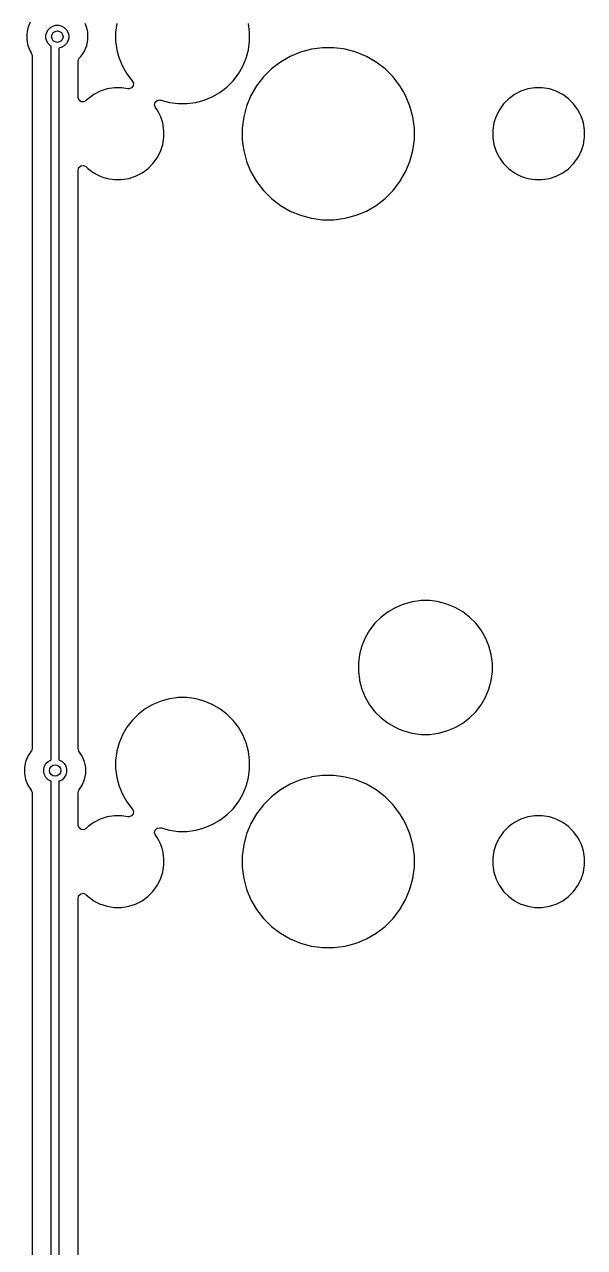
# Model space of a CAD drawing. Extents: x 101 to 185, y -154 to -35.
# Drawn here: x 125.41 to 140.05, y -95.83 to -63.82 of the extents above; entities that cross this region are included whole.
import ezdxf

# ---------------------------------------------------------------- set-up
doc = ezdxf.new("R2010")
doc.units = 0
doc.layers.add('BLACK', color=7, linetype='CONTINUOUS')

msp = doc.modelspace()

# ---------------------------------------------------------------- linework, layer by layer
at = {"layer": 'BLACK', "linetype": 'CONTINUOUS'}
for p, q in [((125.495261, -63.90151), (125.4645, -64.056153)), ((125.495264, -63.901498), (125.495261, -63.90151)), ((125.555602, -63.755827), (125.495264, -63.901498)), ((125.967567, -64.095842), (125.987836, -64.020195)), ((125.987836, -64.020195), (126.026994, -63.952372)), ((126.026994, -63.952372), (126.082372, -63.896994)), ((126.082372, -63.896994), (126.150195, -63.857836)), ((126.150195, -63.857836), (126.225842, -63.837567)), ((126.225842, -63.837567), (126.304158, -63.837567)), ((126.304158, -63.837567), (126.379805, -63.857836)), ((126.379805, -63.857836), (126.447628, -63.896994)), ((126.447628, -63.896994), (126.503006, -63.952372)), ((126.503006, -63.952372), (126.542164, -64.020195)), ((126.542164, -64.020195), (126.562433, -64.095842)), ((127.034737, -63.901503), (126.989699, -63.79277)), ((127.058362, -64.020272), (127.034737, -63.901503)), ((127.065499, -64.056153), (127.058362, -64.020272)), ((127.819451, -63.79277), (127.7895, -64.020258)), ((127.7895, -64.020258), (127.7895, -64.249741)), ((131.2905, -64.020266), (131.260548, -63.792762)), ((131.2905, -64.249734), (131.2905, -64.020266)), ((125.4645, -64.056153), (125.4645, -64.213846)), ((125.4645, -64.213846), (125.495261, -64.368489)), ((125.967567, -64.174158), (125.967567, -64.095842)), ((125.987836, -64.249805), (125.967567, -64.174158)), ((126.026994, -64.317628), (125.987836, -64.249805)), ((126.082372, -64.373006), (126.026994, -64.317628)), ((126.503006, -64.317628), (126.447628, -64.373006)), ((126.542164, -64.249805), (126.503006, -64.317628)), ((126.562433, -64.174158), (126.542164, -64.249805)), ((126.562433, -64.095842), (126.562433, -64.174158)), ((127.034737, -64.368497), (127.0655, -64.213842)), ((127.0655, -64.056155), (127.065499, -64.056153)), ((127.0655, -64.056158), (127.0655, -64.056155)), ((127.0655, -64.213842), (127.0655, -64.056158)), ((127.7895, -64.249741), (127.811294, -64.415272)), ((131.260548, -64.477238), (131.2905, -64.249734)), ((125.495261, -64.368489), (125.495264, -64.368501)), ((125.495264, -64.368501), (125.555603, -64.514174)), ((125.555603, -64.514174), (125.555604, -64.514175)), ((125.555604, -64.514175), (125.555606, -64.514179)), ((125.555606, -64.514179), (125.584852, -64.557948)), ((125.584852, -64.557948), (125.60573, -64.624625)), ((125.60573, -64.624625), (125.60575, -64.626839)), ((125.60575, -64.626839), (125.60575, -82.763984)), ((126.10625, -64.386792), (126.082372, -64.373006)), ((126.10625, -83.062619), (126.10625, -64.386792)), ((126.379805, -64.412164), (126.30625, -64.431872)), ((126.30625, -64.431872), (126.30625, -83.062619)), ((126.447628, -64.373006), (126.379805, -64.412164)), ((126.84307, -64.689008), (126.886786, -64.645292)), ((126.886786, -64.645292), (126.886789, -64.645289)), ((126.886789, -64.645289), (126.974394, -64.514179)), ((126.974394, -64.514179), (127.034737, -64.368497)), ((127.811294, -64.415272), (127.819452, -64.477238)), ((127.819452, -64.477238), (127.864637, -64.645874)), ((127.864637, -64.645874), (127.878842, -64.698887)), ((131.201158, -64.698887), (131.260548, -64.477238)), ((132.352489, -64.652258), (132.097006, -64.799761)), ((132.352499, -64.652254), (132.352489, -64.652258)), ((132.625038, -64.539364), (132.352499, -64.652254)), ((132.625048, -64.539361), (132.625038, -64.539364)), ((132.719048, -64.514174), (132.625048, -64.539361)), ((132.910007, -64.463007), (132.719048, -64.514174)), ((132.924085, -64.461153), (132.910007, -64.463007)), ((133.202486, -64.4245), (132.924085, -64.461153)), ((133.202494, -64.4245), (133.202486, -64.4245)), ((133.497506, -64.4245), (133.202494, -64.4245)), ((133.497513, -64.4245), (133.497506, -64.4245)), ((133.741113, -64.456571), (133.497513, -64.4245)), ((133.789993, -64.463007), (133.741113, -64.456571)), ((134.074952, -64.539361), (133.789993, -64.463007)), ((134.074954, -64.539362), (134.074952, -64.539361)), ((134.074961, -64.539364), (134.074954, -64.539362)), ((134.3475, -64.652254), (134.074961, -64.539364)), ((134.34751, -64.652258), (134.3475, -64.652254)), ((134.602993, -64.799761), (134.34751, -64.652258)), ((126.80675, -64.77669), (126.826435, -64.709651)), ((126.80675, -65.721125), (126.80675, -64.77669)), ((126.826435, -64.709651), (126.84307, -64.689008)), ((127.878842, -64.698887), (127.96665, -64.910876)), ((127.96665, -64.910876), (127.966657, -64.91089)), ((127.966657, -64.91089), (128.081392, -65.109617)), ((130.998611, -65.109612), (131.113344, -64.910888)), ((131.113344, -64.910888), (131.201158, -64.698887)), ((131.862952, -64.979358), (131.654358, -65.187952)), ((131.862959, -64.979352), (131.862952, -64.979358)), ((132.097006, -64.799761), (131.862959, -64.979352)), ((134.83704, -64.979352), (134.602993, -64.799761)), ((134.837047, -64.979358), (134.83704, -64.979352)), ((135.045641, -65.187952), (134.837047, -64.979358)), ((128.081392, -65.109617), (128.221081, -65.291661)), ((128.221081, -65.291661), (128.223765, -65.294722)), ((128.223765, -65.294722), (128.222909, -65.295472)), ((128.222909, -65.295472), (128.254011, -65.35243)), ((130.69667, -65.453911), (130.858911, -65.29167)), ((130.858911, -65.29167), (130.858914, -65.291665)), ((130.858914, -65.291665), (130.858919, -65.291661)), ((130.858919, -65.291661), (130.998611, -65.109612)), ((131.654352, -65.187959), (131.474761, -65.422006)), ((131.654358, -65.187952), (131.654352, -65.187959)), ((135.045647, -65.187959), (135.045641, -65.187952)), ((135.225238, -65.422006), (135.045647, -65.187959)), ((127.389163, -65.562454), (127.2208, -65.64824)), ((127.568881, -65.504059), (127.389163, -65.562454)), ((127.755514, -65.4745), (127.568881, -65.504059)), ((127.755519, -65.4745), (127.755514, -65.4745)), ((127.944481, -65.4745), (127.755519, -65.4745)), ((127.944486, -65.4745), (127.944481, -65.4745)), ((128.113447, -65.501261), (127.944486, -65.4745)), ((128.141691, -65.502472), (128.113447, -65.501261)), ((128.207155, -65.478055), (128.141691, -65.502472)), ((128.249027, -65.422122), (128.207155, -65.478055)), ((128.254011, -65.35243), (128.249027, -65.422122)), ((130.315888, -65.708344), (130.514612, -65.593611)), ((130.514612, -65.593611), (130.696661, -65.453919)), ((130.696661, -65.453919), (130.696665, -65.453914)), ((130.696665, -65.453914), (130.69667, -65.453911)), ((131.474761, -65.422006), (131.327258, -65.677489)), ((135.306325, -65.562454), (135.225238, -65.422006)), ((135.372743, -65.677493), (135.306325, -65.562454)), ((138.389163, -65.562454), (138.2208, -65.64824)), ((138.568881, -65.504059), (138.389163, -65.562454)), ((138.755514, -65.4745), (138.568881, -65.504059)), ((138.755519, -65.4745), (138.755514, -65.4745)), ((138.944481, -65.4745), (138.755519, -65.4745)), ((138.944486, -65.4745), (138.944481, -65.4745)), ((139.131118, -65.504059), (138.944486, -65.4745)), ((139.310836, -65.562454), (139.131118, -65.504059)), ((139.457663, -65.637267), (139.310836, -65.562454)), ((126.807066, -65.729971), (126.80675, -65.721125)), ((126.831483, -65.795435), (126.807066, -65.729971)), ((126.887416, -65.837307), (126.831483, -65.795435)), ((126.957108, -65.842291), (126.887416, -65.837307)), ((127.018431, -65.808806), (126.957108, -65.842291)), ((127.067924, -65.759312), (127.018431, -65.808806)), ((127.067925, -65.759312), (127.067924, -65.759312)), ((127.067927, -65.75931), (127.067925, -65.759312)), ((127.138078, -65.708342), (127.067927, -65.75931)), ((127.2208, -65.64824), (127.138078, -65.708342)), ((128.809418, -65.919625), (128.825243, -65.851571)), ((128.832897, -65.985429), (128.809418, -65.919625)), ((128.825243, -65.851571), (128.875349, -65.802876)), ((128.875349, -65.802876), (128.943827, -65.789)), ((128.943827, -65.789), (128.973083, -65.795128)), ((128.973083, -65.795128), (128.976089, -65.796148)), ((128.976089, -65.796148), (128.976113, -65.796158)), ((128.976113, -65.796158), (129.197762, -65.855548)), ((129.197762, -65.855548), (129.425266, -65.8855)), ((129.425266, -65.8855), (129.425273, -65.8855)), ((129.425273, -65.8855), (129.654727, -65.8855)), ((129.654727, -65.8855), (129.654734, -65.8855)), ((129.654734, -65.8855), (129.882238, -65.855548)), ((129.882238, -65.855548), (130.103887, -65.796158)), ((130.103887, -65.796158), (130.315888, -65.708344)), ((131.327254, -65.677499), (131.214364, -65.950038)), ((131.327258, -65.677489), (131.327254, -65.677499)), ((135.485639, -65.950048), (135.372743, -65.677493)), ((137.914913, -65.919625), (137.82324, -66.0458)), ((137.93431, -65.892927), (137.914913, -65.919625)), ((137.934312, -65.892925), (137.93431, -65.892927)), ((138.067924, -65.759312), (137.934312, -65.892924)), ((137.934312, -65.892924), (137.934312, -65.892925)), ((138.067925, -65.759312), (138.067924, -65.759312)), ((138.067927, -65.75931), (138.067925, -65.759312)), ((138.138078, -65.708342), (138.067927, -65.75931)), ((138.2208, -65.64824), (138.138078, -65.708342)), ((139.479199, -65.64824), (139.457663, -65.637267)), ((139.632073, -65.75931), (139.479199, -65.64824)), ((139.76569, -65.892927), (139.632073, -65.75931)), ((139.87676, -66.045801), (139.76569, -65.892927)), ((128.87676, -66.045801), (128.832897, -65.985429)), ((128.91729, -66.125347), (128.87676, -66.045801)), ((128.962545, -66.214163), (128.91729, -66.125347)), ((128.962545, -66.214165), (128.962545, -66.214163)), ((128.962547, -66.214168), (128.962545, -66.214165)), ((128.993846, -66.310497), (128.962547, -66.214168)), ((131.138006, -66.235015), (131.0995, -66.527486)), ((131.138008, -66.235004), (131.138006, -66.235015)), ((131.214361, -65.950048), (131.138008, -66.235004)), ((131.214364, -65.950038), (131.214361, -65.950048)), ((135.561993, -66.235007), (135.485639, -65.950048)), ((135.6005, -66.527494), (135.561993, -66.235007)), ((137.737454, -66.214163), (137.679059, -66.393881)), ((137.82324, -66.0458), (137.737454, -66.214163)), ((139.91729, -66.125347), (139.87676, -66.045801)), ((139.962545, -66.214163), (139.91729, -66.125347)), ((139.962545, -66.214165), (139.962545, -66.214163)), ((139.962547, -66.214168), (139.962545, -66.214165)), ((139.993846, -66.310497), (139.962547, -66.214168)), ((129.02094, -66.393881), (128.993846, -66.310497)), ((129.042101, -66.527486), (129.02094, -66.393881)), ((129.044532, -66.542833), (129.042101, -66.527486)), ((129.0505, -66.580513), (129.044532, -66.542833)), ((129.0505, -66.769486), (129.0505, -66.580513)), ((131.0995, -66.527486), (131.0995, -66.822513)), ((135.6005, -66.580513), (135.6005, -66.527494)), ((135.6005, -66.822506), (135.6005, -66.580513)), ((137.679059, -66.393881), (137.6495, -66.580513)), ((137.6495, -66.580513), (137.6495, -66.769486)), ((140.02094, -66.393881), (139.993846, -66.310497)), ((140.0505, -66.580513), (140.02094, -66.393881)), ((140.0505, -66.769486), (140.0505, -66.580513)), ((129.02094, -66.956118), (129.042103, -66.822499)), ((129.042103, -66.822499), (129.0505, -66.769486)), ((131.0995, -66.822513), (131.119198, -66.972128)), ((135.561993, -67.114993), (135.6005, -66.822506)), ((137.6495, -66.769486), (137.679059, -66.956118)), ((140.02094, -66.956118), (140.042103, -66.822499)), ((140.042103, -66.822499), (140.0505, -66.769486)), ((128.87676, -67.304199), (128.962547, -67.135832)), ((128.962547, -67.135832), (129.02094, -66.956118)), ((131.119198, -66.972128), (131.138007, -67.114993)), ((131.138007, -67.114993), (131.211656, -67.389856)), ((135.485639, -67.399952), (135.561993, -67.114993)), ((137.679059, -66.956118), (137.737454, -67.135836)), ((137.737454, -67.135836), (137.80675, -67.271835)), ((139.87676, -67.304199), (139.962547, -67.135832)), ((139.962547, -67.135832), (140.02094, -66.956118)), ((126.826435, -67.561836), (126.879239, -67.516081)), ((126.879239, -67.516081), (126.948397, -67.506137)), ((126.948397, -67.506137), (127.011953, -67.535162)), ((127.011953, -67.535162), (127.018431, -67.541194)), ((127.018431, -67.541194), (127.067927, -67.59069)), ((128.632073, -67.59069), (128.76569, -67.457073)), ((128.76569, -67.457073), (128.87676, -67.304199)), ((131.211656, -67.389856), (131.214361, -67.399951)), ((131.214361, -67.399951), (131.214364, -67.399961)), ((131.214364, -67.399961), (131.327254, -67.6725)), ((135.372743, -67.672507), (135.485639, -67.399952)), ((137.80675, -67.271835), (137.82324, -67.304199)), ((137.82324, -67.304199), (137.93431, -67.457073)), ((137.93431, -67.457073), (138.067927, -67.59069)), ((139.632073, -67.59069), (139.76569, -67.457073)), ((139.76569, -67.457073), (139.87676, -67.304199)), ((126.80675, -67.628875), (126.826435, -67.561836)), ((126.80675, -80.530258), (126.80675, -67.628875)), ((127.067927, -67.59069), (127.220801, -67.70176)), ((127.220801, -67.70176), (127.293895, -67.739003)), ((127.293895, -67.739003), (127.389163, -67.787545)), ((127.389163, -67.787545), (127.389165, -67.787545)), ((127.389165, -67.787545), (127.389168, -67.787547)), ((127.389168, -67.787547), (127.429775, -67.800741)), ((127.429775, -67.800741), (127.568881, -67.84594)), ((127.568881, -67.84594), (127.755514, -67.8755)), ((127.944486, -67.8755), (128.131118, -67.84594)), ((128.131118, -67.84594), (128.310832, -67.787547)), ((128.310832, -67.787547), (128.479199, -67.70176)), ((128.479199, -67.70176), (128.632073, -67.59069)), ((131.327254, -67.6725), (131.327258, -67.67251)), ((131.327258, -67.67251), (131.474761, -67.927993)), ((135.225238, -67.927994), (135.372743, -67.672507)), ((138.067927, -67.59069), (138.220801, -67.70176)), ((138.220801, -67.70176), (138.293895, -67.739003)), ((138.293895, -67.739003), (138.389163, -67.787545)), ((138.389163, -67.787545), (138.389165, -67.787545)), ((138.389165, -67.787545), (138.389168, -67.787547)), ((138.389168, -67.787547), (138.429775, -67.800741)), ((138.429775, -67.800741), (138.568881, -67.84594)), ((138.568881, -67.84594), (138.755514, -67.8755)), ((138.944486, -67.8755), (139.131118, -67.84594)), ((139.131118, -67.84594), (139.310832, -67.787547)), ((139.310832, -67.787547), (139.479199, -67.70176)), ((139.479199, -67.70176), (139.632073, -67.59069)), ((127.755514, -67.8755), (127.755519, -67.8755)), ((127.755519, -67.8755), (127.944486, -67.8755)), ((131.474761, -67.927993), (131.654352, -68.16204)), ((131.654352, -68.16204), (131.654358, -68.162047)), ((131.654358, -68.162047), (131.862952, -68.370641)), ((134.837042, -68.370646), (135.045646, -68.162042)), ((135.045646, -68.162042), (135.225238, -67.927994)), ((138.755514, -67.8755), (138.755519, -67.8755)), ((138.755519, -67.8755), (138.944486, -67.8755)), ((131.862952, -68.370641), (131.862959, -68.370647)), ((131.862959, -68.370647), (132.097006, -68.550238)), ((134.602994, -68.550238), (134.837042, -68.370646)), ((132.097006, -68.550238), (132.352489, -68.697741)), ((132.352489, -68.697741), (132.35249, -68.697741)), ((132.35249, -68.697741), (132.352493, -68.697743)), ((132.352493, -68.697743), (132.625048, -68.810639)), ((132.625048, -68.810639), (132.910007, -68.886993)), ((133.789993, -68.886993), (134.074952, -68.810639)), ((134.074952, -68.810639), (134.347507, -68.697743)), ((134.347507, -68.697743), (134.602994, -68.550238)), ((132.910007, -68.886993), (133.202494, -68.9255)), ((133.202494, -68.9255), (133.202501, -68.9255)), ((133.202501, -68.9255), (133.497499, -68.9255)), ((133.497499, -68.9255), (133.497506, -68.9255)), ((133.497506, -68.9255), (133.789993, -68.886993)), ((135.326112, -78.983842), (135.114123, -79.07165)), ((135.454076, -78.949554), (135.326112, -78.983842)), ((135.547762, -78.924452), (135.454076, -78.949554)), ((135.558715, -78.923009), (135.547762, -78.924452)), ((135.775258, -78.8945), (135.558715, -78.923009)), ((135.775266, -78.8945), (135.775258, -78.8945)), ((136.004734, -78.8945), (135.775266, -78.8945)), ((136.004741, -78.8945), (136.004734, -78.8945)), ((136.194215, -78.919446), (136.004741, -78.8945)), ((136.232238, -78.924452), (136.194215, -78.919446)), ((136.453887, -78.983842), (136.232238, -78.924452)), ((136.665876, -79.07165), (136.453887, -78.983842)), ((134.733338, -79.326081), (134.571081, -79.488338)), ((134.915382, -79.186392), (134.733338, -79.326081)), ((135.114109, -79.071657), (134.915382, -79.186392)), ((135.114123, -79.07165), (135.114109, -79.071657)), ((136.66589, -79.071657), (136.665876, -79.07165)), ((136.864617, -79.186392), (136.66589, -79.071657)), ((137.046661, -79.326081), (136.864617, -79.186392)), ((137.04667, -79.326089), (137.046661, -79.326081)), ((137.208911, -79.48833), (137.04667, -79.326089)), ((134.431392, -79.670382), (134.316657, -79.869109)), ((134.571081, -79.488338), (134.431392, -79.670382)), ((137.208918, -79.488338), (137.208911, -79.48833)), ((137.348607, -79.670382), (137.208918, -79.488338)), ((137.348608, -79.670385), (137.348607, -79.670382)), ((137.348611, -79.670388), (137.348608, -79.670385)), ((137.463344, -79.869112), (137.348611, -79.670388)), ((134.31665, -79.869123), (134.228842, -80.081112)), ((134.316657, -79.869109), (134.31665, -79.869123)), ((137.551158, -80.081113), (137.463344, -79.869112)), ((134.169451, -80.30277), (134.1395, -80.530258)), ((134.169453, -80.302759), (134.169451, -80.30277)), ((134.228842, -80.081112), (134.169453, -80.302759)), ((137.610548, -80.302762), (137.551158, -80.081113)), ((137.6405, -80.530266), (137.610548, -80.302762)), ((126.80675, -82.763984), (126.80675, -80.530258)), ((134.1395, -80.530258), (134.1395, -80.759741)), ((137.6405, -80.759734), (137.6405, -80.530266)), ((134.1395, -80.759741), (134.164446, -80.949215)), ((134.164446, -80.949215), (134.169452, -80.987238)), ((134.169452, -80.987238), (134.169453, -80.98724)), ((134.169453, -80.98724), (134.228842, -81.208887)), ((137.551158, -81.208887), (137.610548, -80.987238)), ((137.610548, -80.987238), (137.6405, -80.759734)), ((134.228842, -81.208887), (134.31665, -81.420876)), ((137.463344, -81.420888), (137.551158, -81.208887)), ((128.764109, -81.611657), (128.565382, -81.726392)), ((128.764123, -81.61165), (128.764109, -81.611657)), ((128.976112, -81.523842), (128.764123, -81.61165)), ((129.104076, -81.489554), (128.976112, -81.523842)), ((129.197762, -81.464452), (129.104076, -81.489554)), ((129.208715, -81.463009), (129.197762, -81.464452)), ((129.425258, -81.4345), (129.208715, -81.463009)), ((129.425266, -81.4345), (129.425258, -81.4345)), ((129.654734, -81.4345), (129.425266, -81.4345)), ((129.654741, -81.4345), (129.654734, -81.4345)), ((129.844215, -81.459446), (129.654741, -81.4345)), ((129.882238, -81.464452), (129.844215, -81.459446)), ((130.103887, -81.523842), (129.882238, -81.464452)), ((130.315876, -81.61165), (130.103887, -81.523842)), ((130.31589, -81.611657), (130.315876, -81.61165)), ((130.514617, -81.726392), (130.31589, -81.611657)), ((134.31665, -81.420876), (134.316657, -81.42089)), ((134.316657, -81.42089), (134.431392, -81.619617)), ((134.431392, -81.619617), (134.571081, -81.801661)), ((137.208919, -81.801661), (137.348611, -81.619612)), ((137.348611, -81.619612), (137.463344, -81.420888)), ((128.383338, -81.866081), (128.221081, -82.028338)), ((128.565382, -81.726392), (128.383338, -81.866081)), ((130.696661, -81.866081), (130.514617, -81.726392)), ((130.69667, -81.866089), (130.696661, -81.866081)), ((130.858911, -82.02833), (130.69667, -81.866089)), ((134.571081, -81.801661), (134.571089, -81.80167)), ((134.571089, -81.80167), (134.73333, -81.963911)), ((137.04667, -81.963911), (137.208911, -81.80167)), ((137.208911, -81.80167), (137.208914, -81.801665)), ((137.208914, -81.801665), (137.208919, -81.801661)), ((128.081392, -82.210382), (127.966657, -82.409109)), ((128.221081, -82.028338), (128.081392, -82.210382)), ((130.858918, -82.028338), (130.858911, -82.02833)), ((130.998607, -82.210382), (130.858918, -82.028338)), ((130.998608, -82.210385), (130.998607, -82.210382)), ((130.998611, -82.210388), (130.998608, -82.210385)), ((131.113344, -82.409112), (130.998611, -82.210388)), ((134.73333, -81.963911), (134.733338, -81.963918)), ((134.733338, -81.963918), (134.915382, -82.103607)), ((134.915382, -82.103607), (134.915385, -82.103608)), ((134.915385, -82.103608), (134.915388, -82.103611)), ((134.915388, -82.103611), (135.114112, -82.218344)), ((135.114112, -82.218344), (135.114117, -82.218346)), ((135.114117, -82.218346), (135.114123, -82.218349)), ((135.114123, -82.218349), (135.20548, -82.25619)), ((135.20548, -82.25619), (135.326113, -82.306158)), ((136.453887, -82.306158), (136.665888, -82.218344)), ((136.665888, -82.218344), (136.864612, -82.103611)), ((136.864612, -82.103611), (137.046661, -81.963919)), ((137.046661, -81.963919), (137.046665, -81.963914)), ((137.046665, -81.963914), (137.04667, -81.963911)), ((127.96665, -82.409123), (127.878842, -82.621112)), ((127.966657, -82.409109), (127.96665, -82.409123)), ((131.201158, -82.621113), (131.113344, -82.409112)), ((135.326113, -82.306158), (135.547762, -82.365548)), ((135.547762, -82.365548), (135.775266, -82.3955)), ((135.775266, -82.3955), (135.775273, -82.3955)), ((135.775273, -82.3955), (136.004727, -82.3955)), ((136.004727, -82.3955), (136.004734, -82.3955)), ((136.004734, -82.3955), (136.232238, -82.365548)), ((136.232238, -82.365548), (136.453887, -82.306158)), ((125.584852, -82.832875), (125.496859, -82.964564)), ((125.586065, -82.831023), (125.584852, -82.832875)), ((125.60575, -82.763984), (125.586065, -82.831023)), ((126.80677, -82.766197), (126.80675, -82.763984)), ((126.827648, -82.832875), (126.80677, -82.766197)), ((126.91564, -82.964564), (126.827648, -82.832875)), ((127.819451, -82.84277), (127.7895, -83.070258)), ((127.819453, -82.842759), (127.819451, -82.84277)), ((127.822598, -82.831023), (127.819453, -82.842759)), ((127.878842, -82.621113), (127.822598, -82.831023)), ((127.878842, -82.621112), (127.878842, -82.621113)), ((131.260548, -82.842762), (131.201158, -82.621113)), ((131.2905, -83.070266), (131.260548, -82.842762)), ((125.436511, -83.11026), (125.40575, -83.264903)), ((125.436514, -83.110248), (125.436511, -83.11026)), ((125.496852, -82.964577), (125.436514, -83.110248)), ((125.496859, -82.964564), (125.496852, -82.964577)), ((125.908817, -83.304592), (125.929086, -83.228945)), ((125.929086, -83.228945), (125.968244, -83.161122)), ((125.968244, -83.161122), (126.023622, -83.105744)), ((126.023622, -83.105744), (126.091445, -83.066586)), ((126.091445, -83.066586), (126.10625, -83.062619)), ((126.30625, -83.062619), (126.321055, -83.066586)), ((126.321055, -83.066586), (126.388878, -83.105744)), ((126.388878, -83.105744), (126.444256, -83.161122)), ((126.444256, -83.161122), (126.483414, -83.228945)), ((126.483414, -83.228945), (126.503683, -83.304592)), ((126.915647, -82.964577), (126.91564, -82.964564)), ((126.975985, -83.110248), (126.915647, -82.964577)), ((126.975987, -83.110253), (126.975985, -83.110248)), ((127.006749, -83.264903), (126.975987, -83.110253)), ((127.7895, -83.070258), (127.7895, -83.299741)), ((131.2905, -83.299734), (131.2905, -83.070266)), ((125.40575, -83.264903), (125.40575, -83.422596)), ((125.40575, -83.422596), (125.436511, -83.577239)), ((125.908817, -83.382908), (125.908817, -83.304592)), ((125.929086, -83.458555), (125.908817, -83.382908)), ((125.968244, -83.526378), (125.929086, -83.458555)), ((126.023622, -83.581756), (125.968244, -83.526378)), ((126.444256, -83.526378), (126.388878, -83.581756)), ((126.483414, -83.458555), (126.444256, -83.526378)), ((126.503683, -83.382908), (126.483414, -83.458555)), ((126.503683, -83.304592), (126.503683, -83.382908)), ((126.975987, -83.577247), (127.00675, -83.422592)), ((127.00675, -83.264905), (127.006749, -83.264903)), ((127.00675, -83.264908), (127.00675, -83.264905)), ((127.00675, -83.422592), (127.00675, -83.264908)), ((127.7895, -83.299741), (127.794807, -83.340046)), ((127.794807, -83.340046), (127.819452, -83.527238)), ((127.819452, -83.527238), (127.871885, -83.722922)), ((131.201158, -83.748887), (131.260548, -83.527238)), ((131.260548, -83.527238), (131.2905, -83.299734)), ((132.910007, -83.513007), (132.625048, -83.589361)), ((132.924085, -83.511153), (132.910007, -83.513007)), ((133.202486, -83.4745), (132.924085, -83.511153)), ((133.202494, -83.4745), (133.202486, -83.4745)), ((133.497506, -83.4745), (133.202494, -83.4745)), ((133.497513, -83.4745), (133.497506, -83.4745)), ((133.741113, -83.506571), (133.497513, -83.4745)), ((133.789993, -83.513007), (133.741113, -83.506571)), ((134.074952, -83.589361), (133.789993, -83.513007)), ((125.436511, -83.577239), (125.436514, -83.577251)), ((125.436514, -83.577251), (125.496852, -83.722922)), ((125.496852, -83.722922), (125.496859, -83.722935)), ((125.496859, -83.722935), (125.584852, -83.854624)), ((125.584852, -83.854624), (125.60573, -83.921301)), ((126.091445, -83.620914), (126.023622, -83.581756)), ((126.10625, -83.62488), (126.091445, -83.620914)), ((126.10625, -102.112619), (126.10625, -83.62488)), ((126.321055, -83.620914), (126.30625, -83.62488)), ((126.30625, -83.62488), (126.30625, -102.112619)), ((126.388878, -83.581756), (126.321055, -83.620914)), ((126.80675, -83.923515), (126.826435, -83.856476)), ((126.826435, -83.856476), (126.827648, -83.854624)), ((126.827648, -83.854624), (126.91564, -83.722935)), ((126.91564, -83.722934), (126.915644, -83.722929)), ((126.91564, -83.722935), (126.91564, -83.722934)), ((126.915644, -83.722929), (126.975987, -83.577247)), ((127.871885, -83.722922), (127.878842, -83.748887)), ((127.878842, -83.748887), (127.96665, -83.960876)), ((131.113344, -83.960888), (131.201158, -83.748887)), ((132.097006, -83.849761), (131.862959, -84.029352)), ((132.352489, -83.702258), (132.097006, -83.849761)), ((132.352499, -83.702254), (132.352489, -83.702258)), ((132.625038, -83.589364), (132.352499, -83.702254)), ((132.625048, -83.589361), (132.625038, -83.589364)), ((134.074954, -83.589362), (134.074952, -83.589361)), ((134.074961, -83.589364), (134.074954, -83.589362)), ((134.3475, -83.702254), (134.074961, -83.589364)), ((134.34751, -83.702258), (134.3475, -83.702254)), ((134.602993, -83.849761), (134.34751, -83.702258)), ((134.83704, -84.029352), (134.602993, -83.849761)), ((125.60573, -83.921301), (125.60575, -83.923515)), ((125.60575, -83.923515), (125.60575, -101.813984)), ((126.80675, -84.771125), (126.80675, -83.923515)), ((127.96665, -83.960876), (127.966657, -83.96089)), ((127.966657, -83.96089), (128.081392, -84.159617)), ((128.081392, -84.159617), (128.221081, -84.341661)), ((130.858919, -84.341661), (130.998611, -84.159612)), ((130.998611, -84.159612), (131.113344, -83.960888)), ((131.862952, -84.029358), (131.654358, -84.237952)), ((131.862959, -84.029352), (131.862952, -84.029358)), ((134.837047, -84.029358), (134.83704, -84.029352)), ((135.045641, -84.237952), (134.837047, -84.029358)), ((128.249027, -84.472122), (128.207155, -84.528055)), ((128.221081, -84.341661), (128.223765, -84.344722)), ((128.223765, -84.344722), (128.222909, -84.345472)), ((128.222909, -84.345472), (128.254011, -84.40243)), ((128.254011, -84.40243), (128.249027, -84.472122)), ((130.514612, -84.643611), (130.696661, -84.503919)), ((130.696661, -84.503919), (130.696665, -84.503914)), ((130.696665, -84.503914), (130.69667, -84.503911)), ((130.69667, -84.503911), (130.858911, -84.34167)), ((130.858911, -84.34167), (130.858914, -84.341665)), ((130.858914, -84.341665), (130.858919, -84.341661)), ((131.474761, -84.472006), (131.327258, -84.727489)), ((131.654352, -84.237959), (131.474761, -84.472006)), ((131.654358, -84.237952), (131.654352, -84.237959)), ((135.045647, -84.237959), (135.045641, -84.237952)), ((135.225238, -84.472006), (135.045647, -84.237959)), ((135.306325, -84.612454), (135.225238, -84.472006)), ((126.807066, -84.779971), (126.80675, -84.771125)), ((126.831483, -84.845435), (126.807066, -84.779971)), ((127.067924, -84.809312), (127.018431, -84.858806)), ((127.067925, -84.809312), (127.067924, -84.809312)), ((127.067927, -84.80931), (127.067925, -84.809312)), ((127.138078, -84.758342), (127.067927, -84.80931)), ((127.2208, -84.69824), (127.138078, -84.758342)), ((127.389163, -84.612454), (127.2208, -84.69824)), ((127.568881, -84.554059), (127.389163, -84.612454)), ((127.755514, -84.5245), (127.568881, -84.554059)), ((127.755519, -84.5245), (127.755514, -84.5245)), ((127.944481, -84.5245), (127.755519, -84.5245)), ((127.944486, -84.5245), (127.944481, -84.5245)), ((128.113447, -84.551261), (127.944486, -84.5245)), ((128.141691, -84.552472), (128.113447, -84.551261)), ((128.207155, -84.528055), (128.141691, -84.552472)), ((130.103887, -84.846158), (130.315888, -84.758344)), ((130.315888, -84.758344), (130.514612, -84.643611)), ((131.327254, -84.727499), (131.214364, -85.000038)), ((131.327258, -84.727489), (131.327254, -84.727499)), ((135.372743, -84.727493), (135.306325, -84.612454)), ((135.485639, -85.000048), (135.372743, -84.727493)), ((138.067924, -84.809312), (137.934312, -84.942924)), ((138.067925, -84.809312), (138.067924, -84.809312)), ((138.067927, -84.80931), (138.067925, -84.809312)), ((138.138078, -84.758342), (138.067927, -84.80931)), ((138.2208, -84.69824), (138.138078, -84.758342)), ((138.389163, -84.612454), (138.2208, -84.69824)), ((138.568881, -84.554059), (138.389163, -84.612454)), ((138.755514, -84.5245), (138.568881, -84.554059)), ((138.755519, -84.5245), (138.755514, -84.5245)), ((138.944481, -84.5245), (138.755519, -84.5245)), ((138.944486, -84.5245), (138.944481, -84.5245)), ((139.131118, -84.554059), (138.944486, -84.5245)), ((139.310836, -84.612454), (139.131118, -84.554059)), ((139.479199, -84.69824), (139.310836, -84.612454)), ((139.632073, -84.80931), (139.479199, -84.69824)), ((139.76569, -84.942927), (139.632073, -84.80931)), ((126.887416, -84.887307), (126.831483, -84.845435)), ((126.957108, -84.892291), (126.887416, -84.887307)), ((127.018431, -84.858806), (126.957108, -84.892291)), ((128.809418, -84.969625), (128.825243, -84.901571)), ((128.832897, -85.035429), (128.809418, -84.969625)), ((128.825243, -84.901571), (128.875349, -84.852876)), ((128.87676, -85.095801), (128.832897, -85.035429)), ((128.875349, -84.852876), (128.943827, -84.839)), ((128.91729, -85.175347), (128.87676, -85.095801)), ((128.943827, -84.839), (128.973083, -84.845128)), ((128.973083, -84.845128), (128.976089, -84.846148)), ((128.976089, -84.846148), (128.976113, -84.846158)), ((128.976113, -84.846158), (129.197762, -84.905548)), ((129.197762, -84.905548), (129.425266, -84.9355)), ((129.425266, -84.9355), (129.425273, -84.9355)), ((129.425273, -84.9355), (129.654727, -84.9355)), ((129.654727, -84.9355), (129.654734, -84.9355)), ((129.654734, -84.9355), (129.882238, -84.905548)), ((129.882238, -84.905548), (130.103887, -84.846158)), ((131.214361, -85.000048), (131.138008, -85.285004)), ((131.214364, -85.000038), (131.214361, -85.000048)), ((135.561993, -85.285007), (135.485639, -85.000048)), ((137.82324, -85.0958), (137.737454, -85.264163)), ((137.914913, -84.969625), (137.82324, -85.0958)), ((137.93431, -84.942927), (137.914913, -84.969625)), ((137.934312, -84.942925), (137.93431, -84.942927)), ((137.934312, -84.942924), (137.934312, -84.942925)), ((139.87676, -85.095801), (139.76569, -84.942927)), ((139.91729, -85.175347), (139.87676, -85.095801)), ((128.962545, -85.264163), (128.91729, -85.175347)), ((128.962545, -85.264165), (128.962545, -85.264163)), ((128.962547, -85.264168), (128.962545, -85.264165)), ((128.993846, -85.360497), (128.962547, -85.264168)), ((129.02094, -85.443881), (128.993846, -85.360497)), ((129.042101, -85.577486), (129.02094, -85.443881)), ((131.138006, -85.285015), (131.0995, -85.577486)), ((131.138008, -85.285004), (131.138006, -85.285015)), ((135.6005, -85.577494), (135.561993, -85.285007)), ((137.679059, -85.443881), (137.6495, -85.630513)), ((137.737454, -85.264163), (137.679059, -85.443881)), ((139.962545, -85.264163), (139.91729, -85.175347)), ((139.962545, -85.264165), (139.962545, -85.264163)), ((139.962547, -85.264168), (139.962545, -85.264165)), ((139.993846, -85.360497), (139.962547, -85.264168)), ((140.02094, -85.443881), (139.993846, -85.360497)), ((140.0505, -85.630513), (140.02094, -85.443881)), ((129.044532, -85.592833), (129.042101, -85.577486)), ((129.0505, -85.630513), (129.044532, -85.592833)), ((129.0505, -85.819486), (129.0505, -85.630513)), ((131.0995, -85.577486), (131.0995, -85.872513)), ((135.6005, -85.630513), (135.6005, -85.577494)), ((135.6005, -85.872506), (135.6005, -85.630513)), ((137.6495, -85.630513), (137.6495, -85.819486)), ((140.0505, -85.819486), (140.0505, -85.630513)), ((128.962547, -86.185832), (129.02094, -86.006118)), ((129.02094, -86.006118), (129.042103, -85.872499)), ((129.042103, -85.872499), (129.0505, -85.819486)), ((131.0995, -85.872513), (131.131571, -86.116113)), ((135.561993, -86.164993), (135.6005, -85.872506)), ((137.6495, -85.819486), (137.679059, -86.006118)), ((137.679059, -86.006118), (137.737454, -86.185836)), ((139.962547, -86.185832), (140.02094, -86.006118)), ((140.02094, -86.006118), (140.042103, -85.872499)), ((140.042103, -85.872499), (140.0505, -85.819486)), ((128.76569, -86.507073), (128.87676, -86.354199)), ((128.87676, -86.354199), (128.962547, -86.185832)), ((131.131571, -86.116113), (131.138007, -86.164993)), ((131.138007, -86.164993), (131.214361, -86.449951)), ((135.485639, -86.449952), (135.561993, -86.164993)), ((137.737454, -86.185836), (137.80675, -86.321835)), ((137.80675, -86.321835), (137.82324, -86.354199)), ((137.82324, -86.354199), (137.93431, -86.507073)), ((139.76569, -86.507073), (139.87676, -86.354199)), ((139.87676, -86.354199), (139.962547, -86.185832)), ((126.80675, -86.678875), (126.826435, -86.611836)), ((126.80675, -99.580258), (126.80675, -86.678875)), ((126.826435, -86.611836), (126.879239, -86.566081)), ((126.879239, -86.566081), (126.948397, -86.556137)), ((126.948397, -86.556137), (127.011953, -86.585162)), ((127.011953, -86.585162), (127.018431, -86.591194)), ((127.018431, -86.591194), (127.067927, -86.64069)), ((127.067927, -86.64069), (127.220801, -86.75176)), ((127.220801, -86.75176), (127.300347, -86.79229)), ((128.310832, -86.837547), (128.479199, -86.75176)), ((128.479199, -86.75176), (128.632073, -86.64069)), ((128.632073, -86.64069), (128.76569, -86.507073)), ((131.214361, -86.449951), (131.214364, -86.449961)), ((131.214364, -86.449961), (131.327254, -86.7225)), ((131.327254, -86.7225), (131.327258, -86.72251)), ((131.327258, -86.72251), (131.474761, -86.977993)), ((135.225238, -86.977994), (135.372743, -86.722507)), ((135.372743, -86.722507), (135.485639, -86.449952)), ((137.93431, -86.507073), (138.067927, -86.64069)), ((138.067927, -86.64069), (138.220801, -86.75176)), ((138.220801, -86.75176), (138.300347, -86.79229)), ((139.310832, -86.837547), (139.479199, -86.75176)), ((139.479199, -86.75176), (139.632073, -86.64069)), ((139.632073, -86.64069), (139.76569, -86.507073)), ((127.300347, -86.79229), (127.389163, -86.837545)), ((127.389163, -86.837545), (127.389165, -86.837545)), ((127.389165, -86.837545), (127.389168, -86.837547)), ((127.389168, -86.837547), (127.429775, -86.850741)), ((127.429775, -86.850741), (127.568881, -86.89594)), ((127.568881, -86.89594), (127.755514, -86.9255)), ((127.755514, -86.9255), (127.755519, -86.9255)), ((127.755519, -86.9255), (127.944486, -86.9255)), ((127.944486, -86.9255), (128.131118, -86.89594)), ((128.131118, -86.89594), (128.310832, -86.837547)), ((131.474761, -86.977993), (131.654352, -87.21204)), ((135.045646, -87.212042), (135.225238, -86.977994)), ((138.300347, -86.79229), (138.389163, -86.837545)), ((138.389163, -86.837545), (138.389165, -86.837545)), ((138.389165, -86.837545), (138.389168, -86.837547)), ((138.389168, -86.837547), (138.429775, -86.850741)), ((138.429775, -86.850741), (138.568881, -86.89594)), ((138.568881, -86.89594), (138.755514, -86.9255)), ((138.755514, -86.9255), (138.755519, -86.9255)), ((138.755519, -86.9255), (138.944486, -86.9255)), ((138.944486, -86.9255), (139.131118, -86.89594)), ((139.131118, -86.89594), (139.310832, -86.837547)), ((131.654352, -87.21204), (131.654358, -87.212047)), ((131.654358, -87.212047), (131.862952, -87.420641)), ((134.837042, -87.420646), (135.045646, -87.212042)), ((131.862952, -87.420641), (131.862959, -87.420647)), ((131.862959, -87.420647), (132.097006, -87.600238)), ((132.097006, -87.600238), (132.352489, -87.747741)), ((134.347507, -87.747743), (134.602994, -87.600238)), ((134.602994, -87.600238), (134.837042, -87.420646)), ((132.352489, -87.747741), (132.35249, -87.747741)), ((132.35249, -87.747741), (132.352493, -87.747743)), ((132.352493, -87.747743), (132.625048, -87.860639)), ((132.625048, -87.860639), (132.910007, -87.936993)), ((132.910007, -87.936993), (133.202494, -87.9755)), ((133.202494, -87.9755), (133.202501, -87.9755)), ((133.202501, -87.9755), (133.497499, -87.9755)), ((133.497499, -87.9755), (133.497506, -87.9755)), ((133.497506, -87.9755), (133.789993, -87.936993)), ((133.789993, -87.936993), (134.074952, -87.860639)), ((134.074952, -87.860639), (134.347507, -87.747743))]:
    msp.add_line(p, q, dxfattribs=at)
at = {"layer": 'BLACK'}
for centre in [(126.265, -64.135), (126.20625, -83.34375)]:
    msp.add_circle(centre, 0.15, dxfattribs=at)

doc.saveas('drawing.dxf')
